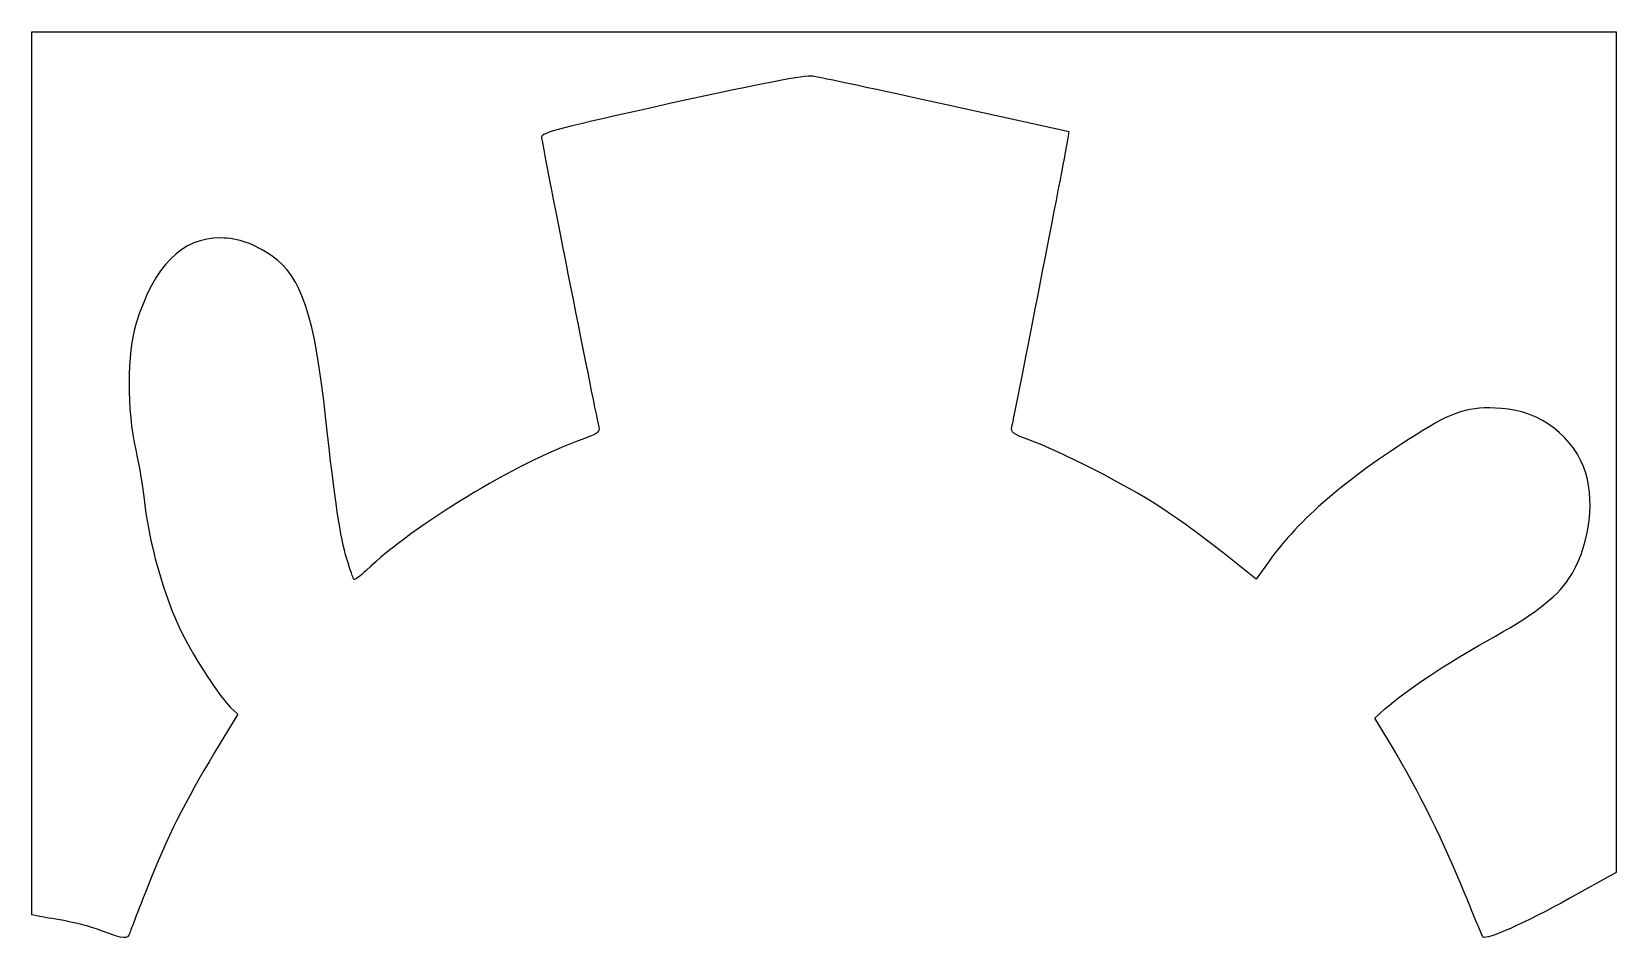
# Model space of a CAD drawing. Extents: x 117.4 to 137.1, y 241 to 252.3.
import ezdxf

# ---------------------------------------------------------------- set-up
doc = ezdxf.new("R2010")
doc.units = 0
doc.layers.add('Layer_1', color=7, linetype='CONTINUOUS')

msp = doc.modelspace()

# ---------------------------------------------------------------- linework, layer by layer
at = {"layer": 'Layer_1', "color": 7}
for points in [[(117.48889, 241.300318), (117.40759, 241.317198), (117.40759, 246.791418), (117.40759, 252.265634), (127.23712, 252.265634), (137.06665, 252.265634), (137.06663, 247.052729), (137.06661, 241.839826), (136.48317, 241.517225)], [(130.25386, 250.876744), (130.27686, 251.02372), (128.75871, 251.358783)], [(132.75794, 245.701348), (132.59698, 245.479281), (132.18471, 245.806975)], [(119.87573, 243.888093), (119.96553, 243.804223), (119.67676, 243.327957)], [(134.28825, 243.393758), (134.07004, 243.755139), (134.19682, 243.868871)], [(118.275, 241.118615), (118.27489, 241.118617)]]:
    msp.add_lwpolyline(points, dxfattribs=at)
for points in [[(127.09689, 251.713115), (126.99355, 251.726975), (126.50103, 251.632835), (125.34249, 251.377788)], [(128.75871, 251.358783), (127.92373, 251.543068), (127.17592, 251.702516), (127.09689, 251.713115)], [(125.34249, 251.377788), (123.95442, 251.072207), (123.73177, 251.01429), (123.73177, 250.958812)], [(123.73177, 250.958812), (123.73177, 250.908462), (124.36952, 247.688626), (124.44342, 247.365866)], [(129.568, 247.364569), (129.6096, 247.551326), (130.23324, 250.744859), (130.25386, 250.876744)], [(119.75285, 249.708595), (119.27385, 249.715195), (118.92712, 249.36579), (118.70334, 248.650923)], [(120.39054, 249.481969), (120.16304, 249.638486), (119.97439, 249.705531), (119.75285, 249.708595)], [(121.0576, 247.459282), (120.9165, 248.748472), (120.75797, 249.229165), (120.39054, 249.481969)], [(118.70334, 248.650923), (118.58839, 248.283716), (118.58609, 247.564041), (118.69834, 247.079833)], [(135.64101, 247.595828), (135.23526, 247.621858), (135.04818, 247.564058), (134.58192, 247.268534)], [(136.68777, 246.793204), (136.55498, 247.234408), (136.12405, 247.56483), (135.64101, 247.595828)], [(121.31673, 245.729775), (121.23603, 245.992504), (121.16953, 246.436543), (121.0576, 247.459282)], [(124.44342, 247.365866), (124.45822, 247.301276), (124.42792, 247.278836), (124.23174, 247.208727)], [(129.7763, 247.207071), (129.58227, 247.276681), (129.55329, 247.298581), (129.568, 247.364569)], [(124.23174, 247.208727), (123.40831, 246.914548), (122.15706, 246.155969), (121.55511, 245.586008)], [(131.39305, 246.38259), (130.99299, 246.644019), (130.15595, 247.070877), (129.7763, 247.207071)], [(134.58192, 247.268534), (133.69776, 246.708143), (133.1408, 246.229597), (132.75794, 245.701348)], [(118.69834, 247.079833), (118.73984, 246.900951), (118.78484, 246.640757), (118.79851, 246.501626)], [(136.47906, 245.485295), (136.7184, 245.841358), (136.80706, 246.396898), (136.68777, 246.793204)], [(118.79851, 246.501626), (118.85211, 245.954967), (119.04704, 245.260351), (119.27525, 244.803141)], [(132.18471, 245.806975), (131.95796, 245.987209), (131.60171, 246.246236), (131.39305, 246.38259)], [(121.40533, 245.474042), (121.39733, 245.482742), (121.35723, 245.597767), (121.31673, 245.729775)], [(121.55511, 245.586008), (121.48091, 245.515778), (121.41354, 245.465396), (121.40533, 245.474042)], [(135.46541, 244.715246), (136.03093, 245.02542), (136.31499, 245.241217), (136.47906, 245.485295)], [(119.27525, 244.803141), (119.42748, 244.498153), (119.75187, 244.003835), (119.87573, 243.888093)], [(134.19682, 243.868871), (134.4448, 244.091311), (134.98521, 244.451867), (135.46541, 244.715246)], [(135.18942, 241.575063), (134.94796, 242.175021), (134.59944, 242.878376), (134.28825, 243.393758)], [(119.67676, 243.327957), (119.30335, 242.712107), (119.08979, 242.284181), (118.84392, 241.65914)], [(118.84392, 241.65914), (118.73446, 241.380875), (118.63536, 241.124748), (118.62371, 241.089965)], [(135.41426, 241.040861), (135.40526, 241.049861), (135.30402, 241.290313), (135.18942, 241.575063)], [(136.48317, 241.517225), (135.9457, 241.220045), (135.45414, 241.000978), (135.41426, 241.040861)], [(117.8051, 241.245088), (117.6759, 241.266178), (117.53361, 241.291038), (117.48889, 241.300318)], [(118.27489, 241.118617), (118.1457, 241.167087), (117.93429, 241.223995), (117.8051, 241.245088)], [(118.62371, 241.089965), (118.59651, 241.008825), (118.55961, 241.011855), (118.275, 241.118615)]]:
    msp.add_open_spline(points, degree=3, dxfattribs=at)

doc.saveas('drawing.dxf')
